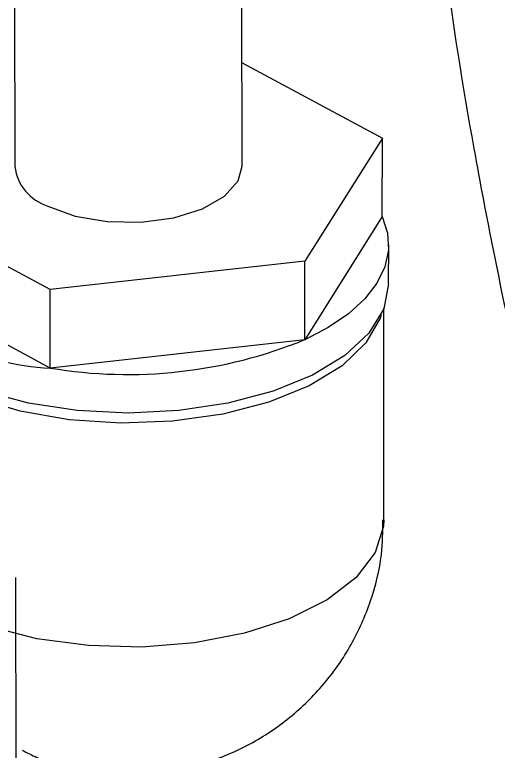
# Model space of a CAD drawing. Header units: millimetres. Extents: x 0 to 279, y 0 to 216.
# Drawn here: x 78.85 to 82.47, y 76.99 to 82.51 of the extents above; entities that cross this region are included whole.
import ezdxf

# ---------------------------------------------------------------- set-up
doc = ezdxf.new("R2010")
doc.units = ezdxf.units.MM

msp = doc.modelspace()

# ---------------------------------------------------------------- linework, layer by layer
at = {"color": 7, "linetype": 'Continuous', "lineweight": 25}
for p, q in [((78.8472, 85.0769), (78.8548, 81.3707)), ((80.5549, 81.3728), (80.5534, 85.0789)), ((80.5546, 82.1472), (81.6049, 81.5835)), ((81.6049, 81.5835), (81.0246, 80.6616)), ((81.6045, 80.9979), (81.6049, 81.5835)), ((79.119, 80.4494), (77.8024, 81.1611)), ((81.6045, 80.9979), (81.0246, 80.0749)), ((81.652, 80.4926), (81.6522, 80.7853)), ((81.0246, 80.6616), (79.119, 80.4494)), ((81.0246, 80.0749), (81.0246, 80.6616)), ((79.12, 79.8624), (77.8042, 80.575)), ((79.12, 79.8624), (79.119, 80.4494)), ((81.6157, 78.7263), (81.6167, 80.3098)), ((81.0246, 80.0749), (79.12, 79.8624))]:
    msp.add_line(p, q, dxfattribs=at)
at = {"color": 8, "linetype": 'Continuous', "lineweight": 25}
msp.add_line((78.8763, 71.0023), (78.8613, 78.2954), dxfattribs=at)
at = {"color": 7, "linetype": 'Continuous', "lineweight": 25, "flags": 128}
for points in [[(79.1021, 81.0746), (79.3058, 80.9999), (79.5451, 80.9584), (79.7986, 80.9537), (80.0437, 80.9863), (80.2587, 81.0531), (80.4242, 81.1484), (80.5258, 81.2635), (80.5549, 81.3728)], [(81.6045, 80.9979), (81.6441, 80.8732), (81.6506, 80.747), (81.6238, 80.6213), (81.5641, 80.4984), (81.4726, 80.3803), (81.3507, 80.2691), (81.2005, 80.1667), (81.0246, 80.0749)], [(81.652, 80.4926), (81.615, 80.3053), (81.5045, 80.1238), (81.3246, 79.9563), (81.0823, 79.8094), (80.7867, 79.6887), (80.4493, 79.599), (80.0831, 79.5437), (79.7023, 79.525), (79.3217, 79.5437), (78.9559, 79.599), (78.6192, 79.6887), (78.3245, 79.8094), (78.0833, 79.9563), (77.9047, 80.1238), (77.7955, 80.3053), (77.7599, 80.4878)]]:
    msp.add_lwpolyline(points, dxfattribs=at)
at = {"color": 8, "linetype": 'Continuous', "lineweight": 25, "flags": 128}
for points in [[(81.596, 80.2613), (81.588, 80.2369), (81.4823, 80.051), (81.303, 79.8795), (81.0574, 79.7295), (80.7556, 79.6072), (80.4102, 79.5177), (80.0354, 79.4647), (79.647, 79.4506), (79.261, 79.4759), (78.8935, 79.5396), (78.5599, 79.6389), (78.2739, 79.7697), (78.0474, 79.9265), (77.8897, 80.1028), (77.8558, 80.1604)], [(81.6157, 78.7272), (81.6132, 78.6778), (81.5511, 78.481), (81.4084, 78.2948), (81.191, 78.1274), (80.9085, 77.9861), (80.5732, 77.8772), (80.1998, 77.8055), (79.8047, 77.7742), (79.4054, 77.7847), (79.0194, 77.8365), (78.6637, 77.9273), (78.354, 78.0531)]]:
    msp.add_lwpolyline(points, dxfattribs=at)
at = {"color": 7, "linetype": 'Continuous', "lineweight": 25}
for centre, radius, start, end in [((79.2109, 81.4168), 0.3591, 187.3697, 252.3645), ((79.1876, 81.5583), 1.6972, 215.4043, 267.7193), ((79.6994, 83.3116), 3.4974, 260.4653, 292.2663)]:
    msp.add_arc(centre, radius, start, end, dxfattribs=at)
for points, knots in [([(102.5326, 90.5879), (101.9557, 90.845), (100.8476, 91.3388), (99.1827, 91.9359), (97.6225, 92.4049), (96.1705, 92.7545), (94.8427, 92.9992), (93.618, 93.1615), (92.4356, 93.2562), (91.3495, 93.2782), (90.3428, 93.2384), (89.4317, 93.1484), (88.5658, 93.0082), (87.7257, 92.8121), (86.7823, 92.5142), (85.7556, 92.0661), (84.8067, 91.4708), (84.0465, 90.8251), (83.4504, 90.172), (82.9508, 89.4496), (82.576, 88.7197), (82.3182, 88.042), (82.108, 87.2923), (81.9525, 86.3945), (81.8928, 85.3235), (81.9308, 84.1549), (82.0616, 82.8779), (82.2867, 81.462), (82.5897, 79.9653), (82.9725, 78.3104), (83.4027, 76.585), (83.8333, 74.8607), (84.1418, 73.5179), (84.3383, 72.511), (84.4526, 71.8121), (84.5338, 71.146), (84.5731, 70.5042), (84.5512, 69.9248), (84.4655, 69.507), (84.3643, 69.2727), (84.2691, 69.1457), (84.1308, 69.0583), (83.9575, 69.0134), (83.7477, 68.998), (83.4917, 69.0101), (83.1475, 69.0671), (82.6953, 69.1886), (82.2377, 69.352), (81.7858, 69.5405), (81.3706, 69.7294), (81.0712, 69.8798), (80.9135, 69.9591)], [0, 0, 0, 0, 0.037369, 0.071945, 0.103767, 0.132896, 0.159407, 0.183403, 0.205004, 0.22729, 0.246602, 0.264256, 0.28174, 0.299067, 0.31626, 0.341873, 0.367739, 0.385515, 0.403827, 0.422613, 0.439644, 0.454204, 0.46688, 0.486955, 0.508889, 0.531112, 0.556271, 0.584467, 0.615191, 0.645853, 0.684779, 0.721615, 0.75524, 0.772501, 0.788422, 0.804064, 0.821746, 0.840228, 0.857419, 0.870914, 0.88565, 0.89899, 0.910832, 0.9183, 0.927463, 0.93942, 0.952098, 0.967739, 0.977339, 0.98805, 1, 1, 1, 1]), ([(80.1451, 68.4622), (80.2632, 68.4022), (80.4908, 68.2866), (80.8176, 68.1311), (81.2334, 67.9435), (81.6915, 67.7566), (82.1707, 67.5903), (82.5913, 67.4683), (82.9606, 67.3857), (83.2888, 67.3361), (83.6098, 67.3085), (83.9729, 67.309), (84.4058, 67.368), (84.8552, 67.5135), (85.2947, 67.7748), (85.6724, 68.1556), (85.9856, 68.681), (86.186, 69.3161), (86.2776, 70.0776), (86.272, 70.8676), (86.1891, 71.8003), (86.0175, 72.8971), (85.7454, 74.2134), (85.3857, 75.7488), (84.9743, 77.4026), (84.5435, 79.1643), (84.1445, 80.958), (83.8469, 82.6157), (83.6791, 84.0494), (83.6309, 85.2276), (83.6903, 86.2478), (83.8308, 86.9897), (84.0014, 87.5554), (84.1789, 88.0081), (84.4258, 88.4906), (84.7582, 88.9897), (85.1454, 89.4352), (85.5659, 89.8175), (85.9977, 90.1397), (86.4849, 90.4369), (87.0456, 90.7121), (87.7046, 90.966), (88.4928, 91.1916), (89.4487, 91.3746), (90.4773, 91.4777), (91.5539, 91.5063), (92.658, 91.4666), (93.8666, 91.3568), (95.2678, 91.1272), (96.7624, 90.7906), (98.3664, 90.3239), (100.0634, 89.7232), (101.1865, 89.2211), (101.7696, 88.9604)], [0, 0, 0, 0, 0.008488, 0.016349, 0.023627, 0.038698, 0.049961, 0.059407, 0.070643, 0.078565, 0.085308, 0.095743, 0.106993, 0.119884, 0.134059, 0.149117, 0.163238, 0.182441, 0.202165, 0.222529, 0.24128, 0.268508, 0.298544, 0.33148, 0.36665, 0.403457, 0.441182, 0.477185, 0.504935, 0.529149, 0.550355, 0.569994, 0.579586, 0.590766, 0.603842, 0.617892, 0.633645, 0.64603, 0.658168, 0.671184, 0.685171, 0.700323, 0.718032, 0.738962, 0.76343, 0.784303, 0.807489, 0.833101, 0.8612, 0.891898, 0.925251, 0.961286, 1, 1, 1, 1]), ([(78.9106, 77.0009), (78.9469, 76.9826), (79.0541, 76.9284), (79.2806, 76.8628), (79.589, 76.8125), (79.942, 76.8234), (80.2909, 76.8995), (80.621, 77.0399), (80.9195, 77.2395), (81.1755, 77.4914), (81.3808, 77.7867), (81.5251, 78.1152), (81.6063, 78.4336), (81.6082, 78.6402), (81.6091, 78.7273)], [0, 0, 0, 0, 0.031965, 0.094309, 0.184281, 0.276795, 0.370049, 0.463524, 0.557086, 0.650693, 0.744326, 0.837982, 0.93166, 1, 1, 1, 1])]:
    msp.add_open_spline(points, degree=3, knots=knots, dxfattribs=at)

doc.saveas('drawing.dxf')
